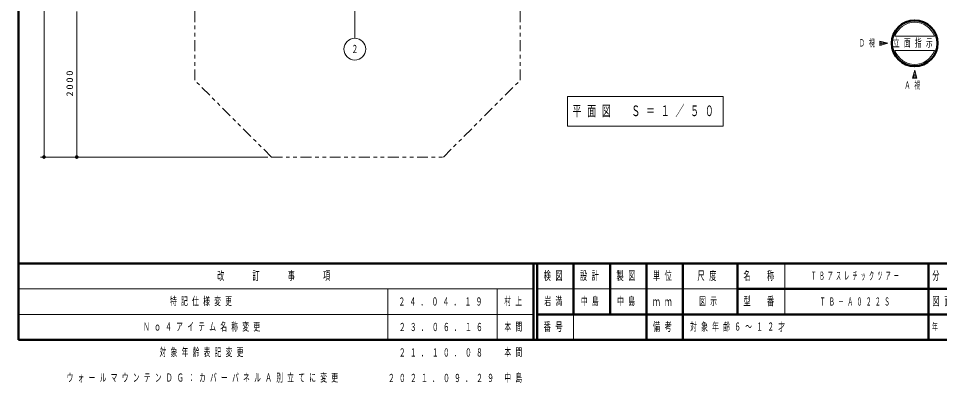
# Model space of a CAD drawing. Units: millimetres on the paper, scale 1:50. Extents: x -385 to 0, y -594 to 267.
# Drawn here: x -385 to -132, y -11.7 to 88.3 of the extents above; entities that cross this region are included whole.
import ezdxf
from ezdxf.enums import TextEntityAlignment as Align

# ---------------------------------------------------------------- set-up
doc = ezdxf.new("R2010")
doc.units = ezdxf.units.MM
doc.linetypes.add('USER3', pattern=[8, 3, -1, 1, -1, 1, -1])
doc.layers.add('LY_1', color=140, linetype='Continuous', lineweight=50)
doc.styles.add('ＭＳ ゴシック', font='')
doc.styles.get('ＭＳ ゴシック').set_extended_font_data('MS Gothic')

# ---------------------------------------------------------------- blocks, each defined once
blk = doc.blocks.new('filled_dot')
at = {"color": 0, "linetype": 'Continuous', "lineweight": -2, "const_width": 1.25}
blk.add_lwpolyline([(-0.625, 0, 1), (0.625, 0, 1)], format="xyb", close=True, dxfattribs=at)

msp = doc.modelspace()

# ---------------------------------------------------------------- linework, layer by layer
at = {"layer": 'LY_1', "color": 7}
for p, q in [((-385, 267), (-385, 0)), ((-385, 21), (0, 21)), ((-385, 0), (0, 0))]:
    msp.add_line(p, q, dxfattribs=at)
at = {"layer": 'LY_1', "color": 7, "lineweight": 13}
for p, q in [((-377.97, 50.228), (-377.97, 219.948)), ((-292.604, 93.855), (-292.604, 82.877)), ((-368.97, 50.228), (-368.97, 90.228)), ((-148.353, 80.891), (-148.353, 82.049)), ((-146.193, 81.47), (-148.353, 82.049)), ((-148.353, 82), (-148.17, 82)), ((-148.353, 81.5), (-146.304, 81.5)), ((-148.353, 80.891), (-146.193, 81.47)), ((-148.353, 81), (-147.948, 81)), ((-148, 80.986), (-148, 81.954)), ((-147.5, 81.12), (-147.5, 81.82)), ((-147, 81.254), (-147, 81.686)), ((-146.5, 81.388), (-146.5, 81.552)), ((-144.236, 83.47), (-133.378, 83.47)), ((-144.236, 79.47), (-133.378, 79.47)), ((-139.386, 71.924), (-138.807, 74.084)), ((-138.964, 73.5), (-138.651, 73.5)), ((-138.83, 74), (-138.785, 74)), ((-138.807, 74.084), (-138.229, 71.924)), ((-139.386, 71.924), (-138.229, 71.924)), ((-139.366, 72), (-138.249, 72)), ((-139.232, 72.5), (-138.383, 72.5)), ((-139.098, 73), (-138.517, 73)), ((-139, 71.924), (-139, 73.365)), ((-138.5, 71.924), (-138.5, 72.938)), ((-234.215, 66.829), (-234.215, 58.695)), ((-191.415, 66.829), (-234.215, 66.829)), ((-191.415, 58.695), (-191.415, 66.829)), ((-234.215, 58.695), (-191.415, 58.695)), ((-316.497, 50.228), (-378.97, 50.228)), ((-174.5, 21), (-174.5, 7)), ((-385, 14), (-243.5, 14)), ((-283.5, 14), (-283.5, 0)), ((-253.5, 14), (-253.5, 0)), ((-242.5, 14), (-187.5, 14)), ((-385, 7), (-243.5, 7)), ((-232.5, 7), (-232.5, 0))]:
    msp.add_line(p, q, dxfattribs=at)
at = {"layer": 'LY_1', "color": 7, "linetype": 'USER3', "lineweight": 13}
for p, q in [((-336.585, 71.317), (-336.585, 112.863)), ((-247.185, 71.317), (-247.185, 95.558)), ((-315.497, 50.228), (-336.585, 71.317)), ((-268.274, 50.228), (-247.185, 71.317)), ((-315.497, 50.228), (-268.274, 50.228))]:
    msp.add_line(p, q, dxfattribs=at)
at = {"layer": 'LY_1'}
for p, q in [((-243.5, 21), (-243.5, 0)), ((-242.5, 21), (-242.5, 0)), ((-232.5, 21), (-232.5, 7)), ((-222.5, 21), (-222.5, 7)), ((-212.5, 21), (-212.5, 0)), ((-202.5, 21), (-202.5, 7)), ((-187.5, 21), (-187.5, 7)), ((-135, 21), (-135, 0)), ((-187.5, 14), (-70, 14)), ((-242.5, 7), (0, 7)), ((-202.5, 7), (-202.5, 0))]:
    msp.add_line(p, q, dxfattribs=at)
msp.add_circle((-138.807, 81.47), 6.286, dxfattribs=at)
at = {"layer": 'LY_1', "color": 7, "lineweight": 13}
msp.add_circle((-292.604, 79.877), 3, dxfattribs=at)
for start, end in [(20.22325, 159.77675), (200.22325, 339.77675)]:
    msp.add_arc((-138.807, 81.47), 5.786, start, end, dxfattribs=at)

# ---------------------------------------------------------------- block references
at = {"layer": 'LY_1', "color": 7, "lineweight": 13, "xscale": 0.4, "yscale": 0.4, "rotation": 90}
for p in [(-377.97, 50.228), (-368.97, 50.228)]:
    msp.add_blockref('filled_dot', p, dxfattribs=at)

# ---------------------------------------------------------------- texts
at = {"layer": 'LY_1', "color": 7, "style": 'ＭＳ ゴシック', "width": 0.6}
msp.add_text('２', height=2.199, dxfattribs=at).set_placement((-292.604, 79.877), align=Align.MIDDLE_CENTER)
at = {"layer": 'LY_1', "color": 7, "style": 'ＭＳ ゴシック'}
for s, insert, char_height, attachment_point in [('\\T1.64;\\W0.6;Ｄ視', (-151.413, 81.47), 1.979, 5), ('\\T1.64;\\W0.6;立面指示', (-144.807, 81.47), 2.199, 4), ('\\T1.64;\\W0.6;Ａ視', (-138.907, 69.864), 1.979, 5), ('\\T1.64;\\W0.6;平面図\u3000Ｓ＝１／５０', (-232.815, 62.762), 2.933, 4), ('\\T1.64;\\W0.6;改\u3000\u3000訂\u3000\u3000事\u3000\u3000項', (-314.25, 17.5), 2.346, 5), ('\\T1.64;\\W0.6;検図', (-237.5, 17.5), 2.346, 5), ('\\T1.64;\\W0.6;設計', (-227.5, 17.5), 2.346, 5), ('\\T1.64;\\W0.6;製図', (-217.5, 17.5), 2.346, 5), ('\\T1.64;\\W0.6;単位', (-207.5, 17.5), 2.346, 5), ('\\T1.64;\\W0.6;尺度', (-195.25, 17.5), 2.346, 5), ('\\T1.64;\\W0.6;名\u3000称', (-181, 17.5), 2.346, 5), ('\\T1.64;\\W0.45;ＴＢアスレチックツアー', (-154.75, 17.5), 2.199, 5), ('\\T1.64;\\W0.6;分\u3000\u3000類', (-127.5, 17.5), 2.346, 5), ('\\T1.64;\\W0.6;特記仕様変更', (-334.25, 10.5), 2.199, 5), ('\\T1.64;\\W0.6;２４．０４．１９', (-268.5, 10.5), 2.199, 5), ('\\T1.64;\\W0.6;村上', (-248.5, 10.5), 2.199, 5), ('\\T1.64;\\W0.6;岩満', (-237.5, 10.5), 2.199, 5), ('\\T1.64;\\W0.6;中島', (-230.5, 10.5), 2.199, 4), ('\\T1.64;\\W0.6;中島', (-217.5, 10.5), 2.199, 5), ('\\T1.64;\\W0.6;ｍｍ', (-207.5, 10.5), 2.346, 5), ('\\T1.64;\\W0.6;図示', (-198, 10.5), 2.199, 4), ('\\T1.64;\\W0.6;型\u3000番', (-181, 10.5), 2.346, 5), ('\\T1.64;\\W0.5;ＴＢ－Ａ０２２Ｓ', (-154.75, 10.5), 2.199, 5), ('\\T1.64;\\W0.6;図面番号', (-127.5, 10.5), 2.346, 5), ('\\T1.64;\\W0.6;番号', (-237.5, 3.5), 2.346, 5), ('\\T1.64;\\W0.6;備考', (-207.5, 3.5), 2.346, 5), ('\\T1.64;\\W0.6;Ｎｏ４アイテム名称変更', (-350.75, 3.5), 2.199, 4), ('\\T1.64;\\W0.6;２３．０６．１６', (-280.5, 3.5), 2.199, 4), ('\\T1.64;\\W0.6;本間', (-251.5, 3.5), 2.199, 4), ('\\T1.64;\\W0.6;対象年齢６～１２才', (-200.5, 3.5), 2.199, 4), ('\\T1.64;\\W0.6;年\u3000月\u3000日', (-127.5, 3.5), 1.906, 5), ('\\T1.64;\\W0.6;対象年齢表記変更', (-346.25, -3.5), 2.199, 4), ('\\T1.64;\\W0.6;２１．１０．０８', (-280.5, -3.5), 2.199, 4), ('\\T1.64;\\W0.6;本間', (-251.5, -3.5), 2.199, 4), ('\\T1.64;\\W0.6;ウォールマウンテンＤＧ：カバーパネルＡ別立てに変更', (-371.75, -10.5), 2.199, 4), ('\\T1.64;\\W0.6;２０２１．０９．２９', (-283.5, -10.5), 2.199, 4), ('\\T1.64;\\W0.6;中島', (-251.5, -10.5), 2.199, 4)]:
    msp.add_mtext(s, dxfattribs=dict(at, insert=insert, char_height=char_height, attachment_point=attachment_point))
at = {"layer": 'LY_1', "color": 7, "insert": (-369.97, 70.652), "char_height": 1.833, "attachment_point": 8, "rotation": 90, "style": 'ＭＳ ゴシック'}
msp.add_mtext('\\T1.33;\\W1.15;2000', dxfattribs=at)

doc.saveas('drawing.dxf')
